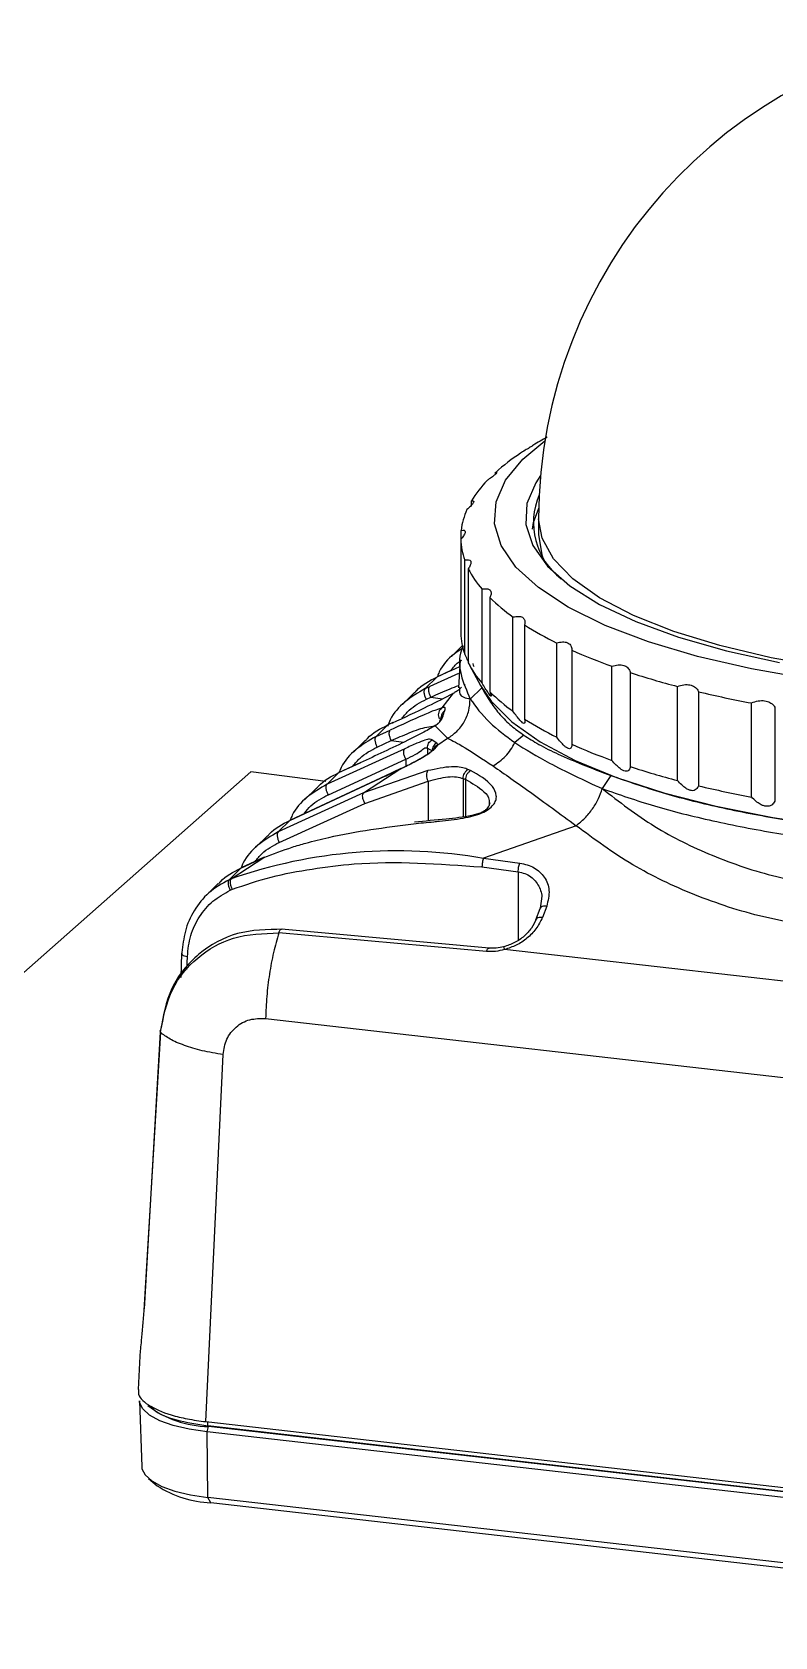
# Model space of a CAD drawing. Header units: millimetres. Extents: x 0 to 297, y 0 to 210.
# Drawn here: x 144.34 to 149.9, y 170.67 to 182.68 of the extents above; entities that cross this region are included whole.
import ezdxf

# ---------------------------------------------------------------- set-up
doc = ezdxf.new("R2010")
doc.units = ezdxf.units.MM

msp = doc.modelspace()

# ---------------------------------------------------------------- linework, layer by layer
at = {"color": 7, "linetype": 'Continuous', "lineweight": 25}
for p, q in [((148.014, 179.489), (148.179, 179.625)), ((148.089, 179.591), (148.089, 179.592)), ((147.81, 179.378), (147.81, 179.39)), ((147.63, 179.143), (147.63, 179.176)), ((147.552, 178.893), (147.552, 178.955)), ((148.132, 179.049), (148.13, 178.924)), ((147.549, 178.889), (147.549, 178.185)), ((147.579, 178.029), (147.579, 178.733)), ((147.606, 178.668), (147.606, 177.964)), ((147.709, 177.811), (147.709, 178.515)), ((147.767, 178.452), (147.767, 177.748)), ((147.94, 177.602), (147.94, 178.307)), ((148.027, 178.248), (148.027, 177.543)), ((148.267, 177.408), (148.267, 178.113)), ((147.561, 178.09), (147.48, 178.011)), ((148.38, 178.059), (148.38, 177.355)), ((147.532, 177.883), (147.317, 177.786)), ((147.478, 177.906), (147.371, 177.857)), ((147.481, 177.909), (147.375, 177.859)), ((147.478, 177.906), (147.542, 177.937)), ((147.478, 177.906), (147.482, 177.908)), ((147.545, 177.987), (147.533, 177.777)), ((147.616, 177.946), (147.698, 177.794)), ((148.68, 177.234), (148.68, 177.938)), ((148.817, 177.891), (148.817, 177.187)), ((147.283, 177.771), (147.371, 177.857)), ((147.283, 177.771), (147.317, 177.786)), ((147.375, 177.858), (147.371, 177.857)), ((147.534, 177.785), (147.543, 177.77)), ((147.577, 177.796), (147.583, 177.802)), ((147.621, 177.693), (147.707, 177.777)), ((149.17, 177.083), (149.17, 177.787)), ((149.328, 177.748), (149.328, 177.044)), ((147.203, 177.741), (147.113, 177.653)), ((147.292, 177.692), (147.326, 177.707)), ((147.326, 177.707), (147.412, 177.695)), ((147.41, 177.627), (147.355, 177.608)), ((147.41, 177.627), (147.495, 177.737)), ((147.62, 177.693), (147.621, 177.693)), ((149.725, 176.96), (149.725, 177.664)), ((149.899, 177.633), (149.899, 176.929)), ((147.039, 177.515), (147.005, 177.499)), ((147.042, 177.518), (147.008, 177.502)), ((147.039, 177.515), (147.043, 177.516)), ((147.408, 177.577), (147.397, 177.542)), ((146.917, 177.413), (147.005, 177.499)), ((146.917, 177.413), (147.022, 177.461)), ((147.009, 177.501), (147.005, 177.499)), ((147.335, 177.387), (147.37, 177.366)), ((147.451, 177.399), (147.358, 177.493)), ((147.378, 177.351), (147.451, 177.399)), ((148.022, 177.422), (147.953, 177.367)), ((147.13, 177.321), (146.55, 177.056)), ((146.837, 177.384), (146.746, 177.296)), ((146.925, 177.334), (147.03, 177.383)), ((147.03, 177.383), (147.123, 177.37)), ((147.3, 177.326), (147.336, 177.305)), ((147.3, 177.326), (147.3, 177.279)), ((147.35, 177.323), (147.348, 177.319)), ((147.378, 177.351), (147.37, 177.366)), ((145.98, 177.148), (138.909, 170.911)), ((146.54, 177.077), (145.98, 177.148)), ((146.559, 176.977), (147.139, 177.242)), ((146.638, 177.142), (146.798, 177.216)), ((146.801, 177.219), (146.641, 177.144)), ((146.798, 177.216), (146.802, 177.217)), ((146.823, 176.991), (147.102, 177.172)), ((147.303, 177.157), (146.823, 176.991)), ((147.102, 177.172), (146.982, 177.115)), ((147.109, 177.174), (146.994, 177.118)), ((147.139, 177.242), (147.139, 177.189)), ((147.623, 177.157), (147.603, 177.166)), ((146.271, 176.784), (146.982, 177.115)), ((146.986, 177.117), (146.275, 176.787)), ((146.47, 177.026), (146.38, 176.938)), ((146.55, 177.056), (146.638, 177.142)), ((146.642, 177.143), (146.638, 177.142)), ((146.831, 176.912), (147.305, 177.078)), ((146.982, 177.115), (146.986, 177.116)), ((147.305, 177.078), (147.305, 176.781)), ((147.567, 177.098), (147.587, 177.09)), ((147.567, 177.098), (147.567, 176.812)), ((147.587, 176.812), (147.587, 177.09)), ((148.672, 177.121), (148.606, 177.023)), ((146.823, 176.991), (146.183, 176.698)), ((146.192, 176.62), (146.831, 176.912)), ((148.606, 177.023), (148.608, 177.023)), ((146.103, 176.669), (146.013, 176.581)), ((146.271, 176.784), (146.183, 176.698)), ((146.275, 176.786), (146.271, 176.784)), ((148.412, 176.745), (147.72, 176.501)), ((145.905, 176.427), (145.816, 176.341)), ((145.832, 176.348), (146.077, 176.507)), ((145.905, 176.427), (146.077, 176.507)), ((145.908, 176.428), (145.905, 176.427)), ((146.08, 176.509), (145.908, 176.429)), ((146.08, 176.508), (146.077, 176.507)), ((147.708, 176.436), (147.979, 176.4)), ((147.72, 176.501), (147.991, 176.465)), ((145.736, 176.312), (145.647, 176.225)), ((145.832, 176.348), (145.816, 176.341)), ((147.979, 176.4), (147.979, 175.889)), ((145.825, 176.262), (145.841, 176.269)), ((148.154, 176.197), (148.144, 176.129)), ((148.141, 176.122), (148.109, 176.038)), ((148.145, 176.127), (148.141, 176.122)), ((148.192, 176.143), (148.16, 176.058)), ((147.761, 175.829), (146.208, 175.971)), ((148.115, 176.046), (148.109, 176.038)), ((147.743, 175.803), (146.189, 175.943)), ((145.461, 175.79), (145.455, 175.61)), ((145.464, 175.796), (145.462, 175.789)), ((145.501, 175.669), (145.505, 175.766)), ((152.537, 175.287), (147.877, 175.818)), ((146.09, 175.302), (154.081, 174.392)), ((145.303, 175.199), (145.18, 173.117)), ((145.302, 175.2), (145.182, 173.129)), ((145.643, 172.285), (145.772, 175.032)), ((145.148, 172.774), (145.136, 172.525)), ((145.146, 172.441), (145.164, 171.946)), ((145.643, 172.285), (154.456, 171.28)), ((145.652, 172.208), (145.662, 172.249)), ((145.658, 172.254), (145.658, 172.283)), ((154.474, 171.249), (145.658, 172.254)), ((154.462, 171.246), (145.662, 172.249)), ((154.452, 171.205), (145.652, 172.208)), ((145.658, 171.718), (145.652, 172.208)), ((145.214, 171.86), (145.279, 171.805)), ((154.458, 170.715), (145.658, 171.718)), ((145.68, 171.677), (145.658, 171.718)), ((154.48, 170.674), (145.68, 171.677))]:
    msp.add_line(p, q, dxfattribs=at)
at = {"color": 7, "linetype": 'Continuous', "lineweight": 25, "flags": 128}
for points in [[(150.161, 177.841), (149.725, 177.918), (149.32, 178.011), (148.953, 178.121), (148.629, 178.244), (148.353, 178.38), (148.13, 178.527), (147.962, 178.681), (147.852, 178.841), (147.802, 179.004), (147.813, 179.168), (147.884, 179.331), (148.014, 179.489), (148.014, 179.489)], [(148.146, 179.365), (148.11, 179.312), (148.044, 179.156), (148.036, 178.998), (148.088, 178.841), (148.199, 178.688), (148.366, 178.541), (148.588, 178.401), (148.86, 178.272), (149.178, 178.156), (149.538, 178.053), (149.934, 177.967)], [(148.085, 178.963), (148.093, 179.013), (148.133, 179.121)], [(155.268, 178.646), (155.088, 178.502), (154.854, 178.366), (154.569, 178.241), (154.239, 178.13), (153.87, 178.033), (153.466, 177.953), (153.034, 177.891), (152.583, 177.848), (152.118, 177.824), (151.648, 177.82), (151.181, 177.837), (150.724, 177.873), (150.285, 177.929), (149.87, 178.002), (149.487, 178.093), (149.142, 178.199), (148.841, 178.319), (148.588, 178.451), (148.388, 178.593), (148.244, 178.742), (148.158, 178.896), (148.132, 179.042)], [(148.13, 178.924), (148.156, 178.771), (148.161, 178.756)], [(147.698, 177.794), (147.776, 177.678), (147.932, 177.522), (148.143, 177.373), (148.405, 177.233), (148.715, 177.105), (149.068, 176.99), (149.459, 176.89), (149.883, 176.806), (150.334, 176.739)], [(145.652, 172.208), (145.518, 172.228), (145.399, 172.257), (145.299, 172.292), (145.222, 172.334), (145.171, 172.38), (145.147, 172.428), (145.146, 172.441)], [(145.164, 171.946), (145.165, 171.933), (145.188, 171.886), (145.238, 171.842), (145.314, 171.801), (145.411, 171.766), (145.528, 171.738), (145.658, 171.718)]]:
    msp.add_lwpolyline(points, dxfattribs=at)
at = {"color": 7, "linetype": 'Continuous', "lineweight": 25}
for centre, radius, start, end in [((151.799, 179.042), 3.667, 96.587, 180), ((149.396, 177.396), 2.555, 118.0189, 120.7615), ((148.88, 178.195), 1.603, 123.4187, 131.8487), ((148.368, 178.729), 0.863, 136.0627, 148.8074), ((148.62, 179.012), 0.527, 156.5106, 232.5373), ((148.074, 178.892), 0.526, 155.353, 173.0965), ((148.047, 178.903), 0.498, 181.5494, 199.9463), ((148.291, 179.017), 0.769, 207.0052, 220.7734), ((148.767, 179.465), 1.423, 225.3697, 234.5008), ((149.394, 180.394), 2.545, 237.5155, 243.71), ((148.047, 178.199), 0.498, 181.5494, 199.9463), ((150.074, 181.834), 4.138, 245.829, 250.3077), ((148.291, 178.313), 0.769, 207.0052, 220.7734), ((150.709, 183.682), 6.092, 251.9043, 255.3647), ((148.767, 178.76), 1.423, 225.3697, 234.5008), ((151.22, 185.719), 8.193, 256.6449, 259.4849), ((149.394, 179.69), 2.545, 237.5155, 243.71), ((150.074, 181.13), 4.138, 245.829, 250.3077), ((150.709, 182.978), 6.092, 251.9043, 255.3647), ((151.22, 185.015), 8.193, 256.6449, 259.4849), ((147.071, 172.786), 3.771, 80.082, 109.1758), ((145.671, 173.009), 0.76, 232.5004, 269.354), ((145.714, 172.478), 0.801, 237.085, 267.5755)]:
    msp.add_arc(centre, radius, start, end, dxfattribs=at)
for points, knots in [([(148.089, 179.592), (148.09, 179.592), (148.092, 179.592), (148.077, 179.582), (148.049, 179.565), (148.02, 179.548), (148.002, 179.537), (147.997, 179.534)], [0, 0, 0, 0, 0.237051, 0.475069, 0.694996, 0.910662, 1, 1, 1, 1]), ([(147.81, 179.39), (147.814, 179.39), (147.821, 179.391), (147.816, 179.383), (147.805, 179.372), (147.788, 179.358), (147.764, 179.34), (147.749, 179.33), (147.747, 179.328)], [0, 0, 0, 0, 0.23701, 0.456027, 0.500021, 0.726224, 0.951801, 1, 1, 1, 1]), ([(147.63, 179.176), (147.636, 179.176), (147.648, 179.177), (147.648, 179.166), (147.634, 179.147), (147.614, 179.127), (147.6, 179.115), (147.596, 179.111)], [0, 0, 0, 0, 0.2370513, 0.4750686, 0.6949962, 0.910662, 1, 1, 1, 1]), ([(147.552, 178.955), (147.56, 178.956), (147.577, 178.958), (147.585, 178.947), (147.579, 178.927), (147.564, 178.906), (147.552, 178.893), (147.549, 178.889)], [0, 0, 0, 0, 0.2370513, 0.4750686, 0.6949962, 0.910662, 1, 1, 1, 1]), ([(147.579, 178.733), (147.589, 178.734), (147.61, 178.737), (147.626, 178.727), (147.627, 178.707), (147.618, 178.686), (147.609, 178.672), (147.606, 178.668)], [0, 0, 0, 0, 0.237051, 0.475069, 0.694996, 0.910662, 1, 1, 1, 1]), ([(147.709, 178.515), (147.721, 178.517), (147.746, 178.521), (147.769, 178.512), (147.778, 178.492), (147.775, 178.47), (147.769, 178.456), (147.767, 178.452)], [0, 0, 0, 0, 0.237051, 0.475069, 0.694996, 0.910662, 1, 1, 1, 1]), ([(147.94, 178.307), (147.954, 178.309), (147.982, 178.314), (148.012, 178.307), (148.028, 178.288), (148.031, 178.266), (148.028, 178.252), (148.027, 178.248)], [0, 0, 0, 0, 0.237051, 0.475069, 0.694996, 0.910662, 1, 1, 1, 1]), ([(148.267, 178.113), (148.282, 178.116), (148.311, 178.123), (148.348, 178.117), (148.371, 178.099), (148.38, 178.077), (148.38, 178.063), (148.38, 178.059)], [0, 0, 0, 0, 0.237051, 0.475069, 0.694996, 0.910662, 1, 1, 1, 1]), ([(147.558, 178.068), (147.538, 178.055), (147.469, 178.013), (147.406, 177.939), (147.379, 177.874), (147.375, 177.862)], [0, 0, 0, 0, 0.254464, 0.872162, 1, 1, 1, 1]), ([(147.567, 178.09), (147.563, 178.08), (147.532, 178.009), (147.541, 177.875), (147.594, 177.754), (147.621, 177.693)], [0, 0, 0, 0, 0.076092, 0.538046, 1, 1, 1, 1]), ([(147.609, 177.968), (147.605, 177.975), (147.596, 177.993), (147.586, 178.015), (147.579, 178.029)], [0, 0, 0, 0, 0.36161, 1, 1, 1, 1]), ([(147.478, 177.907), (147.493, 177.929), (147.515, 177.96), (147.548, 177.979), (147.557, 177.984)], [0, 0, 0, 0, 0.7068067, 1, 1, 1, 1]), ([(147.64, 177.96), (147.64, 177.958), (147.639, 177.95), (147.644, 177.942), (147.647, 177.936)], [0, 0, 0, 0, 0.153907, 1, 1, 1, 1]), ([(148.68, 177.938), (148.696, 177.942), (148.727, 177.951), (148.769, 177.947), (148.799, 177.93), (148.813, 177.909), (148.816, 177.895), (148.817, 177.891)], [0, 0, 0, 0, 0.2370513, 0.4750686, 0.6949962, 0.910662, 1, 1, 1, 1]), ([(147.283, 177.771), (147.231, 177.74), (147.129, 177.681), (147.036, 177.577), (147.007, 177.505), (147.001, 177.488)], [0, 0, 0, 0, 0.444882, 0.868561, 1, 1, 1, 1]), ([(147.204, 177.738), (147.208, 177.744), (147.251, 177.797), (147.315, 177.829), (147.371, 177.857)], [0, 0, 0, 0, 0.108735, 1, 1, 1, 1]), ([(147.326, 177.707), (147.374, 177.729), (147.443, 177.761), (147.513, 177.786), (147.535, 177.794)], [0, 0, 0, 0, 0.689136, 1, 1, 1, 1]), ([(147.495, 177.737), (147.501, 177.741), (147.509, 177.746), (147.527, 177.757), (147.543, 177.769), (147.553, 177.778), (147.556, 177.782)], [0, 0, 0, 0, 0.249152, 0.3279, 0.751943, 1, 1, 1, 1]), ([(147.542, 177.777), (147.54, 177.76), (147.533, 177.713), (147.586, 177.701), (147.62, 177.693)], [0, 0, 0, 0, 0.345876, 1, 1, 1, 1]), ([(147.707, 177.777), (147.728, 177.741), (147.767, 177.673), (147.839, 177.578), (147.921, 177.495), (147.99, 177.445), (148.022, 177.422)], [0, 0, 0, 0, 0.295157, 0.558572, 0.79263, 1, 1, 1, 1]), ([(147.767, 177.748), (147.771, 177.739), (147.776, 177.724), (147.777, 177.714), (147.773, 177.715), (147.764, 177.725), (147.751, 177.744), (147.732, 177.773), (147.717, 177.798), (147.709, 177.811)], [0, 0, 0, 0, 0.222078, 0.353868, 0.45892, 0.564514, 0.660267, 0.818336, 1, 1, 1, 1]), ([(149.17, 177.787), (149.186, 177.792), (149.219, 177.802), (149.264, 177.801), (149.3, 177.786), (149.319, 177.766), (149.326, 177.752), (149.328, 177.748)], [0, 0, 0, 0, 0.237051, 0.475069, 0.694996, 0.910662, 1, 1, 1, 1]), ([(147.039, 177.515), (147.127, 177.555), (147.274, 177.623), (147.432, 177.704), (147.495, 177.737)], [0, 0, 0, 0, 0.597951, 1, 1, 1, 1]), ([(147.111, 177.549), (147.127, 177.57), (147.176, 177.631), (147.246, 177.668), (147.292, 177.692)], [0, 0, 0, 0, 0.343121, 1, 1, 1, 1]), ([(147.39, 177.545), (147.388, 177.552), (147.383, 177.565), (147.384, 177.585), (147.389, 177.604), (147.398, 177.618), (147.406, 177.624), (147.41, 177.627)], [0, 0, 0, 0, 0.205089, 0.426842, 0.637857, 0.830213, 1, 1, 1, 1]), ([(147.43, 177.607), (147.432, 177.612), (147.434, 177.619), (147.434, 177.625), (147.433, 177.629), (147.429, 177.631), (147.416, 177.628), (147.41, 177.627)], [0, 0, 0, 0, 0.374948, 0.48725, 0.548398, 0.801675, 1, 1, 1, 1]), ([(147.451, 177.399), (147.475, 177.415), (147.524, 177.448), (147.578, 177.521), (147.614, 177.605), (147.618, 177.664), (147.62, 177.693)], [0, 0, 0, 0, 0.245463, 0.5, 0.754537, 1, 1, 1, 1]), ([(147.621, 177.693), (147.662, 177.635), (147.736, 177.531), (147.886, 177.417), (147.953, 177.367)], [0, 0, 0, 0, 0.555553, 1, 1, 1, 1]), ([(149.725, 177.664), (149.741, 177.67), (149.773, 177.682), (149.822, 177.682), (149.863, 177.67), (149.887, 177.651), (149.896, 177.637), (149.899, 177.633)], [0, 0, 0, 0, 0.237051, 0.475069, 0.694996, 0.910662, 1, 1, 1, 1]), ([(147.355, 177.608), (147.355, 177.608), (147.332, 177.6), (147.218, 177.551), (147.105, 177.499), (147.022, 177.461)], [0, 0, 0, 0, 0.002442, 0.27235, 1, 1, 1, 1]), ([(147.398, 177.544), (147.397, 177.539), (147.396, 177.532), (147.384, 177.513), (147.369, 177.499), (147.356, 177.492), (147.35, 177.489)], [0, 0, 0, 0, 0.526152, 0.777187, 0.890706, 1, 1, 1, 1]), ([(147.358, 177.493), (147.364, 177.497), (147.37, 177.502), (147.377, 177.507), (147.382, 177.512), (147.395, 177.525), (147.414, 177.551), (147.417, 177.565), (147.42, 177.576)], [0, 0, 0, 0, 0.084923, 0.088634, 0.118128, 0.200454, 0.393262, 1, 1, 1, 1]), ([(147.398, 177.544), (147.398, 177.543), (147.398, 177.543), (147.397, 177.542), (147.397, 177.542)], [0, 0, 0, 0, 0.733515, 1, 1, 1, 1]), ([(147.42, 177.576), (147.416, 177.573), (147.41, 177.567), (147.402, 177.556), (147.399, 177.548), (147.398, 177.544)], [0, 0, 0, 0, 0.343902, 0.687804, 1, 1, 1, 1]), ([(147.408, 177.576), (147.409, 177.58), (147.412, 177.588), (147.42, 177.598), (147.426, 177.604), (147.43, 177.607)], [0, 0, 0, 0, 0.294121, 0.64706, 1, 1, 1, 1]), ([(147.42, 177.576), (147.421, 177.581), (147.424, 177.591), (147.428, 177.602), (147.43, 177.607)], [0, 0, 0, 0, 0.456184, 1, 1, 1, 1]), ([(148.027, 177.543), (148.029, 177.534), (148.031, 177.519), (148.026, 177.51), (148.018, 177.511), (148.006, 177.52), (147.988, 177.538), (147.966, 177.566), (147.949, 177.589), (147.94, 177.602)], [0, 0, 0, 0, 0.222078, 0.353868, 0.45892, 0.564514, 0.660267, 0.818336, 1, 1, 1, 1]), ([(146.917, 177.413), (146.864, 177.383), (146.762, 177.323), (146.673, 177.224), (146.646, 177.159), (146.641, 177.148)], [0, 0, 0, 0, 0.465235, 0.908298, 1, 1, 1, 1]), ([(147.358, 177.493), (147.345, 177.486), (147.319, 177.47), (147.249, 177.432), (147.069, 177.342), (146.915, 177.27), (146.798, 177.216)], [0, 0, 0, 0, 0.068617, 0.148098, 0.356301, 1, 1, 1, 1]), ([(146.837, 177.381), (146.842, 177.386), (146.885, 177.44), (146.948, 177.471), (147.005, 177.499)], [0, 0, 0, 0, 0.1087345, 1, 1, 1, 1]), ([(147.03, 177.383), (147.075, 177.402), (147.143, 177.431), (147.253, 177.476), (147.316, 177.486), (147.356, 177.492)], [0, 0, 0, 0, 0.409016, 0.627419, 1, 1, 1, 1]), ([(147.335, 177.387), (147.33, 177.39), (147.321, 177.395), (147.285, 177.388), (147.215, 177.36), (147.161, 177.335), (147.13, 177.321)], [0, 0, 0, 0, 0.269819, 0.483258, 0.707342, 1, 1, 1, 1]), ([(147.352, 177.49), (147.352, 177.49), (147.353, 177.492), (147.356, 177.493), (147.358, 177.493)], [0, 0, 0, 0, 0.038852, 1, 1, 1, 1]), ([(147.451, 177.399), (147.488, 177.381), (147.562, 177.345), (147.714, 177.243), (147.791, 177.192)], [0, 0, 0, 0, 0.49983, 1, 1, 1, 1]), ([(148.022, 177.422), (148.058, 177.399), (148.135, 177.35), (148.282, 177.277), (148.463, 177.2), (148.6, 177.148), (148.672, 177.121)], [0, 0, 0, 0, 0.208603, 0.443693, 0.707055, 1, 1, 1, 1]), ([(148.38, 177.355), (148.38, 177.345), (148.379, 177.331), (148.369, 177.321), (148.356, 177.321), (148.34, 177.329), (148.32, 177.346), (148.294, 177.373), (148.276, 177.396), (148.267, 177.408)], [0, 0, 0, 0, 0.222078, 0.353868, 0.45892, 0.564514, 0.660267, 0.818336, 1, 1, 1, 1]), ([(146.744, 177.192), (146.761, 177.213), (146.809, 177.274), (146.879, 177.31), (146.925, 177.334)], [0, 0, 0, 0, 0.340618, 1, 1, 1, 1]), ([(147.102, 177.172), (147.144, 177.193), (147.204, 177.223), (147.275, 177.263), (147.313, 177.287), (147.34, 177.307), (147.369, 177.333), (147.374, 177.343), (147.378, 177.351)], [0, 0, 0, 0, 0.322953, 0.4547, 0.55872, 0.660201, 0.758536, 1, 1, 1, 1]), ([(147.35, 177.323), (147.349, 177.322), (147.349, 177.319), (147.339, 177.308), (147.317, 177.29), (147.283, 177.267), (147.242, 177.242), (147.182, 177.209), (147.137, 177.187), (147.107, 177.173)], [0, 0, 0, 0, 0.124912, 0.248548, 0.37104, 0.493453, 0.617163, 0.742882, 1, 1, 1, 1]), ([(147.139, 177.242), (147.162, 177.254), (147.207, 177.274), (147.253, 177.306), (147.275, 177.325), (147.29, 177.331), (147.296, 177.328), (147.3, 177.326)], [0, 0, 0, 0, 0.272297, 0.508512, 0.615499, 0.732455, 1, 1, 1, 1]), ([(147.378, 177.351), (147.372, 177.348), (147.362, 177.341), (147.353, 177.331), (147.35, 177.324), (147.35, 177.323)], [0, 0, 0, 0, 0.447747, 0.899411, 1, 1, 1, 1]), ([(147.791, 177.192), (147.823, 177.214), (147.873, 177.248), (147.924, 177.312), (147.943, 177.348), (147.953, 177.367)], [0, 0, 0, 0, 0.491044, 0.745648, 1, 1, 1, 1]), ([(147.953, 177.367), (148.035, 177.316), (148.219, 177.202), (148.468, 177.087), (148.606, 177.023)], [0, 0, 0, 0, 0.4467169, 1, 1, 1, 1]), ([(147.197, 176.76), (147.247, 176.765), (147.311, 176.771), (147.434, 176.783), (147.533, 176.794), (147.64, 176.816), (147.706, 176.838), (147.759, 176.867), (147.794, 176.9), (147.814, 176.935), (147.819, 176.986), (147.767, 177.079), (147.684, 177.124), (147.623, 177.157)], [0, 0, 0, 0, 0.1267584, 0.1633975, 0.3077578, 0.3693314, 0.4239728, 0.4704393, 0.5137803, 0.554123, 0.6018884, 0.7096129, 1, 1, 1, 1]), ([(147.305, 177.078), (147.303, 177.085), (147.298, 177.1), (147.295, 177.124), (147.297, 177.145), (147.301, 177.153), (147.303, 177.157)], [0, 0, 0, 0, 0.23754, 0.494226, 0.754091, 1, 1, 1, 1]), ([(147.603, 177.166), (147.598, 177.168), (147.565, 177.182), (147.473, 177.193), (147.365, 177.17), (147.303, 177.157)], [0, 0, 0, 0, 0.076983, 0.472612, 1, 1, 1, 1]), ([(147.791, 177.192), (147.879, 177.131), (148.056, 177.008), (148.293, 176.833), (148.412, 176.745)], [0, 0, 0, 0, 0.4984602, 1, 1, 1, 1]), ([(148.817, 177.187), (148.815, 177.177), (148.811, 177.163), (148.796, 177.152), (148.78, 177.152), (148.76, 177.159), (148.737, 177.175), (148.709, 177.2), (148.69, 177.222), (148.68, 177.234)], [0, 0, 0, 0, 0.2220781, 0.3538675, 0.4589202, 0.564514, 0.6602665, 0.8183359, 1, 1, 1, 1]), ([(146.55, 177.056), (146.498, 177.025), (146.396, 176.966), (146.306, 176.867), (146.279, 176.801), (146.274, 176.79)], [0, 0, 0, 0, 0.465239, 0.908303, 1, 1, 1, 1]), ([(146.47, 177.023), (146.475, 177.029), (146.518, 177.083), (146.581, 177.114), (146.638, 177.142)], [0, 0, 0, 0, 0.108729, 1, 1, 1, 1]), ([(146.991, 177.118), (146.992, 177.118), (146.992, 177.119), (146.994, 177.118), (146.994, 177.118)], [0, 0, 0, 0, 0.518239, 1, 1, 1, 1]), ([(147.305, 177.078), (147.357, 177.092), (147.434, 177.113), (147.519, 177.113), (147.551, 177.103), (147.567, 177.098)], [0, 0, 0, 0, 0.501395, 0.756961, 1, 1, 1, 1]), ([(147.587, 177.09), (147.634, 177.063), (147.703, 177.024), (147.765, 176.956), (147.763, 176.914), (147.763, 176.904)], [0, 0, 0, 0, 0.617735, 0.9086637, 1, 1, 1, 1]), ([(149.328, 177.044), (149.323, 177.034), (149.316, 177.019), (149.297, 177.008), (149.277, 177.006), (149.255, 177.013), (149.229, 177.027), (149.2, 177.051), (149.18, 177.072), (149.17, 177.083)], [0, 0, 0, 0, 0.222078, 0.353868, 0.45892, 0.564514, 0.660267, 0.818336, 1, 1, 1, 1]), ([(146.378, 176.835), (146.394, 176.855), (146.442, 176.917), (146.512, 176.953), (146.559, 176.977)], [0, 0, 0, 0, 0.340616, 1, 1, 1, 1]), ([(147.766, 176.916), (147.766, 176.911), (147.765, 176.902), (147.756, 176.885), (147.744, 176.87), (147.726, 176.855), (147.69, 176.835), (147.592, 176.81), (147.422, 176.793), (147.282, 176.779), (147.204, 176.771)], [0, 0, 0, 0, 0.064828, 0.099096, 0.13513, 0.17418, 0.218217, 0.328126, 0.625837, 1, 1, 1, 1]), ([(148.412, 176.745), (148.434, 176.763), (148.479, 176.8), (148.537, 176.871), (148.583, 176.947), (148.6, 176.998), (148.608, 177.023)], [0, 0, 0, 0, 0.247954, 0.503399, 0.757051, 1, 1, 1, 1]), ([(148.607, 177.023), (148.734, 176.924), (148.982, 176.732), (149.426, 176.514), (149.9, 176.352), (150.246, 176.3), (150.416, 176.274)], [0, 0, 0, 0, 0.260169, 0.507231, 0.757345, 1, 1, 1, 1]), ([(148.608, 177.023), (148.735, 176.978), (148.988, 176.889), (149.43, 176.779), (149.907, 176.685), (150.25, 176.641), (150.422, 176.619)], [0, 0, 0, 0, 0.2500022, 0.5000044, 0.7500022, 1, 1, 1, 1]), ([(149.899, 176.929), (149.893, 176.919), (149.883, 176.904), (149.86, 176.891), (149.837, 176.889), (149.813, 176.894), (149.785, 176.907), (149.754, 176.929), (149.735, 176.949), (149.725, 176.96)], [0, 0, 0, 0, 0.222078, 0.353868, 0.45892, 0.564514, 0.660267, 0.818336, 1, 1, 1, 1]), ([(146.183, 176.698), (146.131, 176.668), (146.029, 176.608), (145.939, 176.509), (145.912, 176.444), (145.908, 176.433)], [0, 0, 0, 0, 0.465222, 0.908281, 1, 1, 1, 1]), ([(146.077, 176.507), (146.147, 176.534), (146.249, 176.574), (146.413, 176.621), (146.71, 176.697), (146.983, 176.732), (147.197, 176.76)], [0, 0, 0, 0, 0.2000884, 0.2920044, 0.4459878, 1, 1, 1, 1]), ([(146.104, 176.666), (146.108, 176.671), (146.151, 176.725), (146.215, 176.756), (146.271, 176.784)], [0, 0, 0, 0, 0.10873, 1, 1, 1, 1]), ([(150.362, 175.965), (150.178, 175.993), (149.806, 176.049), (149.294, 176.219), (148.816, 176.445), (148.549, 176.644), (148.412, 176.745)], [0, 0, 0, 0, 0.244529, 0.49391, 0.741239, 1, 1, 1, 1]), ([(146.011, 176.477), (146.027, 176.498), (146.076, 176.559), (146.146, 176.596), (146.192, 176.62)], [0, 0, 0, 0, 0.340632, 1, 1, 1, 1]), ([(145.737, 176.308), (145.742, 176.314), (145.784, 176.368), (145.848, 176.399), (145.905, 176.427)], [0, 0, 0, 0, 0.108733, 1, 1, 1, 1]), ([(145.841, 176.269), (145.936, 176.302), (146.13, 176.368), (146.437, 176.423), (146.957, 176.491), (147.386, 176.46), (147.708, 176.436)], [0, 0, 0, 0, 0.1642194, 0.3318327, 0.4996903, 1, 1, 1, 1]), ([(147.991, 176.465), (148.01, 176.461), (148.049, 176.454), (148.116, 176.423), (148.183, 176.361), (148.221, 176.259), (148.202, 176.183), (148.192, 176.143)], [0, 0, 0, 0, 0.11049, 0.226136, 0.457121, 0.71678, 1, 1, 1, 1]), ([(145.816, 176.341), (145.763, 176.311), (145.66, 176.252), (145.551, 176.115), (145.482, 175.962), (145.47, 175.85), (145.464, 175.796)], [0, 0, 0, 0, 0.26928, 0.525714, 0.769291, 1, 1, 1, 1]), ([(147.979, 176.4), (147.996, 176.396), (148.031, 176.389), (148.074, 176.365), (148.109, 176.332), (148.141, 176.28), (148.159, 176.232), (148.154, 176.199), (148.153, 176.197)], [0, 0, 0, 0, 0.157689, 0.321701, 0.478114, 0.649267, 0.981519, 1, 1, 1, 1]), ([(148.192, 176.143), (148.184, 176.143), (148.168, 176.144), (148.151, 176.137), (148.146, 176.13), (148.145, 176.127)], [0, 0, 0, 0, 0.382186, 0.764372, 1, 1, 1, 1]), ([(146.217, 175.97), (146.101, 175.968), (145.871, 175.964), (145.578, 175.798), (145.363, 175.54), (145.323, 175.317), (145.302, 175.206)], [0, 0, 0, 0, 0.249551, 0.499448, 0.749599, 1, 1, 1, 1]), ([(146.189, 175.943), (146.19, 175.948), (146.194, 175.957), (146.199, 175.966), (146.204, 175.971), (146.207, 175.971), (146.208, 175.971)], [0, 0, 0, 0, 0.2796104, 0.5592209, 0.8388313, 1, 1, 1, 1]), ([(148.115, 176.047), (148.104, 176.024), (148.082, 175.978), (148.026, 175.917), (147.955, 175.866), (147.898, 175.848), (147.869, 175.838)], [0, 0, 0, 0, 0.253925, 0.505971, 0.754811, 1, 1, 1, 1]), ([(148.16, 176.058), (148.146, 176.029), (148.119, 175.973), (148.049, 175.902), (147.968, 175.848), (147.907, 175.828), (147.877, 175.818)], [0, 0, 0, 0, 0.283729, 0.539775, 0.777349, 1, 1, 1, 1]), ([(148.16, 176.058), (148.152, 176.058), (148.136, 176.059), (148.121, 176.053), (148.116, 176.048), (148.115, 176.046)], [0, 0, 0, 0, 0.425879, 0.851758, 1, 1, 1, 1]), ([(145.303, 175.199), (145.325, 175.311), (145.366, 175.525), (145.572, 175.768), (145.849, 175.931), (146.073, 175.939), (146.189, 175.943)], [0, 0, 0, 0, 0.261215, 0.499271, 0.740132, 1, 1, 1, 1]), ([(147.743, 175.803), (147.744, 175.808), (147.748, 175.817), (147.753, 175.825), (147.757, 175.829), (147.76, 175.828), (147.761, 175.828)], [0, 0, 0, 0, 0.289774, 0.579548, 0.869321, 1, 1, 1, 1]), ([(147.872, 175.839), (147.853, 175.835), (147.816, 175.826), (147.779, 175.828), (147.761, 175.828)], [0, 0, 0, 0, 0.507667, 1, 1, 1, 1]), ([(147.877, 175.818), (147.876, 175.822), (147.874, 175.829), (147.872, 175.836), (147.871, 175.839), (147.871, 175.839), (147.872, 175.838)], [0, 0, 0, 0, 0.265622, 0.557168, 0.86804, 1, 1, 1, 1]), ([(145.462, 175.789), (145.461, 175.788), (145.46, 175.785), (145.466, 175.778), (145.481, 175.77), (145.497, 175.767), (145.505, 175.766)], [0, 0, 0, 0, 0.05628, 0.370853, 0.685427, 1, 1, 1, 1]), ([(147.877, 175.818), (147.854, 175.813), (147.81, 175.801), (147.765, 175.803), (147.743, 175.803)], [0, 0, 0, 0, 0.5102957, 1, 1, 1, 1]), ([(145.772, 175.032), (145.778, 175.072), (145.791, 175.151), (145.865, 175.244), (145.969, 175.303), (146.05, 175.302), (146.09, 175.302)], [0, 0, 0, 0, 0.250001, 0.5, 0.749999, 1, 1, 1, 1]), ([(145.304, 175.214), (145.303, 175.213), (145.299, 175.21), (145.299, 175.205), (145.302, 175.201), (145.303, 175.199)], [0, 0, 0, 0, 0.243364, 0.644531, 1, 1, 1, 1]), ([(145.18, 173.117), (145.172, 173.037), (145.16, 172.902), (145.152, 172.811), (145.149, 172.774)], [0, 0, 0, 0, 0.592586, 1, 1, 1, 1]), ([(145.182, 173.129), (145.182, 173.129), (145.179, 173.127), (145.178, 173.123), (145.179, 173.119), (145.18, 173.117)], [0, 0, 0, 0, 0.042282, 0.543562, 1, 1, 1, 1]), ([(145.14, 172.525), (145.139, 172.517), (145.133, 172.478), (145.199, 172.408), (145.344, 172.343), (145.503, 172.304), (145.596, 172.291), (145.643, 172.285)], [0, 0, 0, 0, 0.071262, 0.374648, 0.678038, 0.836864, 1, 1, 1, 1]), ([(145.233, 172.402), (145.24, 172.392), (145.267, 172.352), (145.413, 172.293), (145.577, 172.267), (145.658, 172.254)], [0, 0, 0, 0, 0.149078, 0.574539, 1, 1, 1, 1])]:
    msp.add_open_spline(points, degree=3, knots=knots, dxfattribs=at)
for points in [[(147.292, 177.692), (147.288, 177.7), (147.281, 177.716), (147.276, 177.739), (147.276, 177.76), (147.281, 177.767), (147.283, 177.771)], [(147.326, 177.707), (147.322, 177.715), (147.315, 177.731), (147.31, 177.755), (147.31, 177.775), (147.315, 177.783), (147.317, 177.786)], [(146.925, 177.334), (146.922, 177.342), (146.914, 177.358), (146.909, 177.382), (146.909, 177.402), (146.914, 177.41), (146.917, 177.413)], [(147.03, 177.383), (147.027, 177.39), (147.019, 177.406), (147.014, 177.43), (147.014, 177.45), (147.019, 177.458), (147.022, 177.461)], [(147.3, 177.326), (147.301, 177.332), (147.301, 177.344), (147.308, 177.362), (147.319, 177.377), (147.33, 177.384), (147.335, 177.387)], [(147.139, 177.242), (147.135, 177.25), (147.127, 177.266), (147.122, 177.29), (147.123, 177.31), (147.128, 177.318), (147.13, 177.321)], [(147.37, 177.366), (147.365, 177.363), (147.355, 177.356), (147.344, 177.341), (147.337, 177.324), (147.336, 177.311), (147.336, 177.305)], [(147.567, 177.098), (147.568, 177.105), (147.568, 177.118), (147.576, 177.137), (147.587, 177.154), (147.598, 177.162), (147.603, 177.166)], [(147.587, 177.09), (147.587, 177.096), (147.588, 177.109), (147.595, 177.129), (147.607, 177.146), (147.618, 177.153), (147.623, 177.157)], [(146.559, 176.977), (146.555, 176.985), (146.547, 177.001), (146.542, 177.025), (146.542, 177.045), (146.547, 177.052), (146.55, 177.056)], [(148.672, 177.121), (148.796, 177.078), (149.045, 176.99), (149.478, 176.881), (149.946, 176.791), (150.447, 176.721), (150.97, 176.674), (151.507, 176.65), (152.049, 176.648), (152.406, 176.666), (152.584, 176.675)], [(146.831, 176.912), (146.828, 176.92), (146.82, 176.936), (146.815, 176.96), (146.815, 176.98), (146.82, 176.987), (146.823, 176.991)], [(146.183, 176.698), (146.181, 176.695), (146.176, 176.687), (146.176, 176.667), (146.181, 176.643), (146.188, 176.627), (146.192, 176.62)], [(147.72, 176.501), (147.718, 176.496), (147.715, 176.487), (147.711, 176.47), (147.709, 176.453), (147.708, 176.442), (147.708, 176.436)], [(147.979, 176.4), (147.979, 176.405), (147.98, 176.417), (147.982, 176.434), (147.986, 176.451), (147.99, 176.46), (147.991, 176.465)], [(145.816, 176.341), (145.814, 176.337), (145.809, 176.33), (145.809, 176.31), (145.814, 176.286), (145.821, 176.27), (145.825, 176.262)], [(145.832, 176.348), (145.829, 176.344), (145.825, 176.337), (145.824, 176.317), (145.829, 176.293), (145.837, 176.277), (145.841, 176.269)], [(145.505, 175.766), (145.51, 175.819), (145.522, 175.926), (145.591, 176.068), (145.69, 176.187), (145.78, 176.237), (145.825, 176.262)], [(146.189, 175.943), (146.175, 175.895), (146.147, 175.799), (146.117, 175.636), (146.096, 175.467), (146.092, 175.357), (146.09, 175.302)], [(145.772, 175.032), (145.718, 175.041), (145.612, 175.059), (145.478, 175.1), (145.368, 175.147), (145.325, 175.182), (145.303, 175.199)]]:
    msp.add_open_spline(points, degree=3, dxfattribs=at)

doc.saveas('drawing.dxf')
